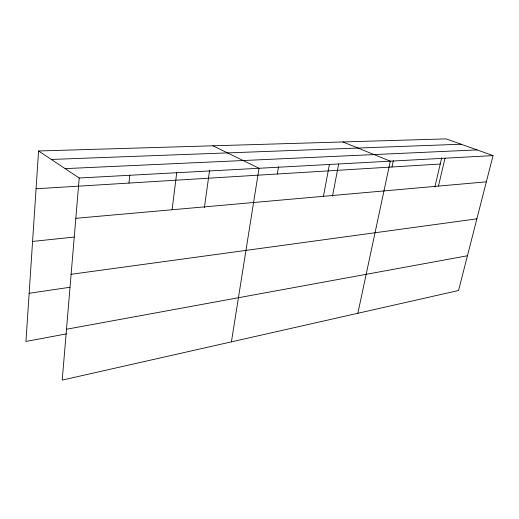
<?xml version="1.0" encoding="UTF-8"?>
<svg xmlns="http://www.w3.org/2000/svg" width="519" height="519" viewBox="0 0 519 519"><rect width="100%" height="100%" fill="white"/><g stroke="black" fill="none" stroke-linecap="round" stroke-linejoin="round"><path stroke-width="0.78" d="M38.575 150.971L79.219 178.011L62.215 380.109L458.556 290.504L493.05 155.603L446.139 138.891L38.575 150.971L25.95 341.457L66.419 333.879M128.972 183.077L129.802 175.15M172.1 209.754L176.72 172.73M204.395 207.697L209.572 170.31M231.409 341.859L259.02 168.273L212.965 145.807M277.295 174.008L278.495 166.839M323.421 196.312L329.416 164.465M332.484 196.163L338.66 164.023M357.851 313.268L390.314 161.169L342.897 141.953M391.975 166.988L393.324 160.715M434.877 186.918L441.714 157.75M438.438 186.094L445.017 158.204M66.497 329.247L467.437 255.763M29.142 293.293L69.948 287.267M71.116 274.292L476.883 218.83M32.58 241.426L74.204 237.06M75.826 218.304L486.342 181.838M36.071 188.76L440.242 164.036M79.219 178.011L493.05 155.603M65.109 168.623L477.045 149.907M51.303 159.443L461.106 144.224"/></g></svg>
